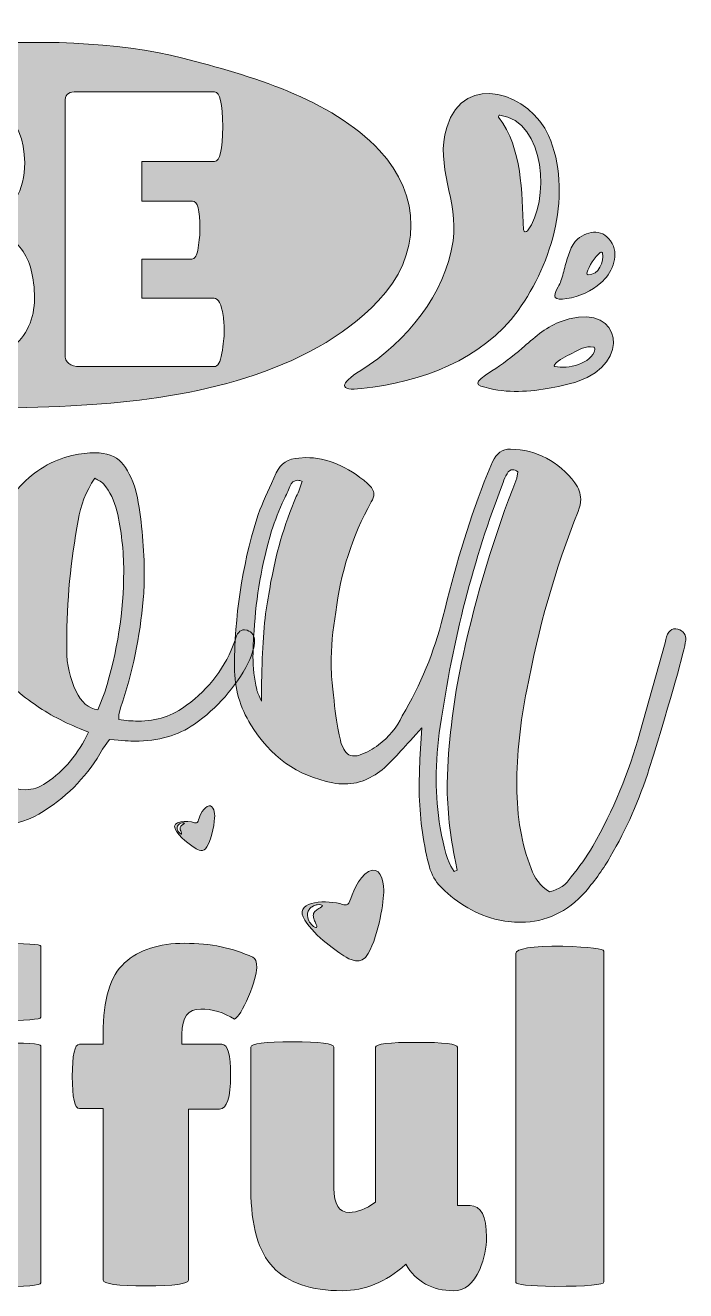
# Model space of a CAD drawing. Header units: inches. Extents: x 149 to 931, y -915 to -160.
# Drawn here: x 540 to 931, y -910 to -160 of the extents above; entities that cross this region are included whole.
import ezdxf

# ---------------------------------------------------------------- set-up
doc = ezdxf.new("R2010")
doc.units = ezdxf.units.IN
doc.header["$MEASUREMENT"] = 0
doc.layers.add('Layer 1', color=7, linetype='Continuous')

# ---------------------------------------------------------------- blocks, each defined once
blk = doc.blocks.new('block 3')
at = {"layer": 'Layer 1', "true_color": 0xce0100}
h = blk.add_hatch(color=12, dxfattribs=at)
h.dxf.hatch_style = 2
edge = h.paths.add_edge_path()
edge.add_spline(control_points=[(833.88, -691.51), (828.88, -691.51), (823.66, -690.88), (818.24, -689.63), (805.31, -685.88), (794.26, -679.11), (785.09, -669.3), (782.16, -665.76), (780.18, -661.69), (779.14, -657.1), (775.59, -642.92), (773.72, -628.53), (773.51, -613.93), (773.51, -613.93), (773.51, -609.24), (773.51, -609.24), (773.51, -609.24), (773.83, -594.85), (773.83, -594.85), (773.83, -594.85), (775.08, -576.4), (775.08, -576.4), (765.48, -587.03), (758.5, -594.54), (754.12, -598.92), (750.78, -602.05), (747.02, -604.6), (742.86, -606.58), (738.68, -608.57), (734.2, -609.56), (729.41, -609.56), (727.11, -609.56), (724.71, -609.35), (722.21, -608.93), (701.15, -604.76), (684.99, -593.29), (673.72, -574.52), (667.26, -564.3), (664.03, -552.94), (664.03, -540.43), (664.03, -510.39), (668.41, -481.1), (677.17, -452.52), (679.67, -445.44), (682.59, -438.45), (685.92, -431.57), (685.92, -431.57), (688.74, -425.31), (688.74, -425.31), (691.45, -419.68), (695.93, -416.76), (702.19, -416.55), (702.19, -416.55), (706.26, -416.24), (706.26, -416.24), (718.77, -416.24), (730.97, -421.35), (742.86, -431.57), (745.36, -433.65), (746.61, -435.74), (746.61, -437.82), (746.61, -439.28), (746.09, -440.85), (745.05, -442.52), (733.79, -462.95), (726.8, -484.74), (724.09, -507.89), (722.21, -518.32), (721.27, -528.75), (721.27, -539.17), (721.27, -539.17), (721.59, -545.74), (721.59, -545.74), (723.46, -567.01), (725.44, -580.46), (727.53, -586.1), (727.53, -586.1), (728.16, -587.66), (728.16, -587.66), (729.61, -591.21), (731.91, -592.98), (735.04, -592.98), (736.08, -592.98), (737.23, -592.77), (738.48, -592.35), (742.44, -590.89), (746.09, -588.91), (749.43, -586.41), (755.47, -581.82), (760.16, -576.09), (763.5, -569.2), (774.34, -550.85), (782.37, -531.35), (787.59, -510.71), (794.05, -483.18), (802.18, -456.49), (811.99, -430.63), (811.99, -430.63), (816.99, -418.74), (816.99, -418.74), (819.28, -413.74), (822.83, -411.23), (827.63, -411.23), (843.27, -411.66), (855.98, -418.33), (865.79, -431.25), (868.08, -434.18), (869.23, -437.41), (869.23, -440.95), (869.23, -443.25), (868.71, -445.64), (867.67, -448.14), (854.11, -482.35), (844, -517.59), (837.32, -553.88), (833.36, -572.64), (831.38, -591.62), (831.38, -610.81), (831.38, -629.16), (834.2, -645.42), (839.83, -659.6), (841.7, -665.44), (845.35, -670.04), (850.77, -673.37), (856.41, -672.12), (860.68, -669.2), (863.6, -664.61), (868.4, -658.77), (872.67, -652.72), (876.42, -646.47), (888.52, -625.2), (897.8, -602.78), (904.26, -579.21), (904.26, -579.21), (919.28, -526.04), (919.28, -526.04), (920.11, -520.4), (922.2, -517.59), (925.53, -517.59), (927.41, -517.8), (928.87, -518.48), (929.91, -519.62), (930.96, -520.77), (931.48, -521.97), (931.48, -523.22), (931.48, -523.22), (931.48, -524.47), (931.48, -524.47), (930.64, -531.15), (923.45, -556.48), (909.89, -600.48), (904.06, -618.84), (896.34, -636.25), (886.75, -652.72), (882.99, -659.4), (878.09, -666.28), (872.05, -673.37), (861.2, -685.46), (848.48, -691.51), (833.88, -691.51)], knot_values=[0, 0, 0, 0, 1, 1, 1, 2, 2, 2, 3, 3, 3, 4, 4, 4, 5, 5, 5, 6, 6, 6, 7, 7, 7, 8, 8, 8, 9, 9, 9, 10, 10, 10, 11, 11, 11, 12, 12, 12, 13, 13, 13, 14, 14, 14, 15, 15, 15, 16, 16, 16, 17, 17, 17, 18, 18, 18, 19, 19, 19, 20, 20, 20, 21, 21, 21, 22, 22, 22, 23, 23, 23, 24, 24, 24, 25, 25, 25, 26, 26, 26, 27, 27, 27, 28, 28, 28, 29, 29, 29, 30, 30, 30, 31, 31, 31, 32, 32, 32, 33, 33, 33, 34, 34, 34, 35, 35, 35, 36, 36, 36, 37, 37, 37, 38, 38, 38, 39, 39, 39, 40, 40, 40, 41, 41, 41, 42, 42, 42, 43, 43, 43, 44, 44, 44, 45, 45, 45, 46, 46, 46, 47, 47, 47, 48, 48, 48, 49, 49, 49, 50, 50, 50, 51, 51, 51, 52, 52, 52, 53, 53, 53, 53], degree=3, periodic=1)
edge = h.paths.add_edge_path()
edge.add_spline(control_points=[(679.98, -560.45), (679.98, -539.8), (680.81, -522.59), (682.48, -508.83), (684.36, -495.9), (686.44, -484.64), (688.74, -475.05), (690.82, -466.29), (693.53, -457.53), (696.87, -448.77), (696.87, -448.77), (700.63, -439.39), (700.63, -439.39), (702.08, -436.47), (703.23, -433.44), (704.07, -430.32), (703.02, -429.9), (702.19, -429.69), (701.57, -429.69), (699.27, -429.69), (697.66, -430.94), (696.72, -433.44), (695.78, -435.95), (694.68, -438.45), (693.43, -440.95), (690.51, -447.21), (688.01, -453.46), (685.92, -459.72), (680.29, -479.11), (676.85, -498.82), (675.6, -518.84), (675.18, -524.06), (674.98, -529.16), (674.98, -534.17), (674.98, -540.63), (675.7, -547.1), (677.17, -553.56), (677.37, -554.4), (677.74, -555.39), (678.26, -556.54), (678.78, -557.68), (679.36, -558.99), (679.98, -560.45)], knot_values=[0, 0, 0, 0, 1, 1, 1, 2, 2, 2, 3, 3, 3, 4, 4, 4, 5, 5, 5, 6, 6, 6, 7, 7, 7, 8, 8, 8, 9, 9, 9, 10, 10, 10, 11, 11, 11, 12, 12, 12, 13, 13, 13, 14, 14, 14, 14], degree=3, periodic=1)
edge = h.paths.add_edge_path()
edge.add_spline(control_points=[(794.16, -661.48), (794.16, -661.48), (796.03, -660.54), (796.03, -660.54), (796.03, -660.54), (795.1, -655.54), (795.1, -655.54), (791.76, -640.32), (790.09, -624.99), (790.09, -609.56), (790.09, -609.56), (790.4, -599.86), (790.4, -599.86), (791.66, -577.34), (794.67, -555.23), (799.48, -533.54), (807.4, -497.47), (818.03, -462.43), (831.38, -428.44), (831.38, -428.44), (832.01, -424.68), (832.01, -424.68), (830.76, -423.85), (829.71, -423.43), (828.88, -423.43), (827.63, -423.43), (826.53, -424.22), (825.59, -425.78), (824.66, -427.34), (823.87, -429.06), (823.25, -430.94), (805.73, -476.2), (793.32, -524.37), (786.02, -575.46), (784.35, -585.89), (783.52, -596.42), (783.52, -607.05), (783.52, -616.44), (784.35, -625.93), (786.02, -635.52), (788.1, -647.83), (790.51, -655.96), (793.22, -659.92), (793.22, -659.92), (794.16, -661.48), (794.16, -661.48)], knot_values=[0, 0, 0, 0, 1, 1, 1, 2, 2, 2, 3, 3, 3, 4, 4, 4, 5, 5, 5, 6, 6, 6, 7, 7, 7, 8, 8, 8, 9, 9, 9, 10, 10, 10, 11, 11, 11, 12, 12, 12, 13, 13, 13, 14, 14, 14, 15, 15, 15, 15], degree=3, periodic=1)
h = blk.add_hatch(color=12, dxfattribs=at)
h.dxf.hatch_style = 2
edge = h.paths.add_edge_path()
edge.add_spline(control_points=[(524.83, -633.64), (524.83, -633.64), (523.26, -633.64), (523.26, -633.64), (506.37, -633.64), (490.62, -629.06), (476.03, -619.88), (461.22, -609.87), (453.82, -591.21), (453.82, -563.89), (453.82, -546.79), (456.43, -529.48), (461.64, -511.96), (461.84, -510.5), (462.27, -509.14), (462.89, -507.89), (468.52, -494.97), (477.28, -488.5), (489.17, -488.5), (492.71, -488.5), (497.71, -489.44), (504.18, -491.31), (504.18, -491.31), (507.31, -492.25), (507.31, -492.25), (507.31, -492.25), (509.5, -491.94), (509.5, -491.94), (509.5, -491.94), (510.12, -489.75), (510.12, -489.75), (510.12, -489.75), (511.06, -484.43), (511.06, -484.43), (514.61, -464.62), (523.26, -447.52), (537.03, -433.13), (545.57, -423.96), (555.8, -417.91), (567.68, -414.99), (572.89, -413.95), (577.38, -413.42), (581.13, -413.42), (588.22, -413.42), (593.49, -415.3), (596.93, -419.05), (600.37, -422.81), (603.23, -428.44), (605.53, -435.95), (605.53, -435.95), (606.47, -440.01), (606.47, -440.01), (609.18, -455.24), (610.54, -470.46), (610.54, -485.68), (610.54, -490.48), (610.33, -495.38), (609.91, -500.38), (608.03, -522.28), (603.55, -543.66), (596.46, -564.51), (596.46, -564.51), (595.52, -568.58), (595.52, -568.58), (595.52, -568.58), (595.52, -571.39), (595.52, -571.39), (599.28, -572.02), (603.03, -572.33), (606.78, -572.33), (618.04, -572.33), (627.63, -569.2), (635.56, -562.95), (649.12, -553.15), (658.71, -540.32), (664.34, -524.47), (665.38, -520.3), (667.26, -518.22), (669.97, -518.22), (669.97, -518.22), (671.53, -518.53), (671.53, -518.53), (674.45, -519.57), (675.91, -521.76), (675.91, -525.1), (675.91, -528.02), (674.66, -532.29), (672.16, -537.92), (664.44, -552.52), (653.81, -564.62), (640.25, -574.21), (630.66, -580.88), (618.87, -584.22), (604.91, -584.22), (602.4, -584.22), (597.4, -583.91), (589.89, -583.28), (589.89, -583.28), (585.83, -588.91), (585.83, -588.91), (577.48, -603.92), (565.91, -616.12), (551.1, -625.51), (543.17, -630.93), (534.42, -633.64), (524.83, -633.64)], knot_values=[0, 0, 0, 0, 1, 1, 1, 2, 2, 2, 3, 3, 3, 4, 4, 4, 5, 5, 5, 6, 6, 6, 7, 7, 7, 8, 8, 8, 9, 9, 9, 10, 10, 10, 11, 11, 11, 12, 12, 12, 13, 13, 13, 14, 14, 14, 15, 15, 15, 16, 16, 16, 17, 17, 17, 18, 18, 18, 19, 19, 19, 20, 20, 20, 21, 21, 21, 22, 22, 22, 23, 23, 23, 24, 24, 24, 25, 25, 25, 26, 26, 26, 27, 27, 27, 28, 28, 28, 29, 29, 29, 30, 30, 30, 31, 31, 31, 32, 32, 32, 33, 33, 33, 34, 34, 34, 35, 35, 35, 35], degree=3, periodic=1)
edge = h.paths.add_edge_path()
edge.add_spline(control_points=[(474.47, -601.11), (474.47, -601.11), (473.84, -593.92), (473.84, -593.92), (471.96, -578.69), (471.02, -566.91), (471.02, -558.57), (471.02, -551.27), (471.65, -543.97), (472.9, -536.67), (474.78, -526.66), (476.97, -515.82), (479.47, -504.14), (478.63, -504.97), (477.85, -505.7), (477.12, -506.33), (476.39, -506.95), (475.82, -507.63), (475.4, -508.36), (474.98, -509.09), (474.57, -509.98), (474.15, -511.02), (472.69, -513.94), (471.65, -516.96), (471.02, -520.09), (466.65, -538.86), (464.46, -553.35), (464.46, -563.57), (464.46, -574.42), (466.54, -584.84), (470.71, -594.85), (470.71, -594.85), (474.47, -601.11), (474.47, -601.11)], knot_values=[0, 0, 0, 0, 1, 1, 1, 2, 2, 2, 3, 3, 3, 4, 4, 4, 5, 5, 5, 6, 6, 6, 7, 7, 7, 8, 8, 8, 9, 9, 9, 10, 10, 10, 11, 11, 11, 11], degree=3, periodic=1)
edge = h.paths.add_edge_path()
edge.add_spline(control_points=[(540.15, -613), (544.32, -613), (548.39, -611.64), (552.36, -608.93), (563.19, -601.63), (571.54, -591.62), (577.38, -578.9), (577.38, -578.9), (572.06, -576.71), (572.06, -576.71), (561.43, -572.33), (551.93, -567.12), (543.59, -561.07), (534.21, -554.4), (526.08, -546.06), (519.2, -536.05), (519.2, -536.05), (516.38, -531.98), (516.38, -531.98), (515.96, -533.23), (515.55, -534.43), (515.13, -535.58), (514.71, -536.72), (514.4, -537.98), (514.19, -539.33), (513.98, -540.69), (513.77, -542.2), (513.57, -543.87), (512.52, -550.96), (512, -558.15), (512, -565.45), (512, -577.34), (514.71, -588.91), (520.13, -600.17), (525.35, -608.72), (532.02, -613), (540.15, -613)], knot_values=[0, 0, 0, 0, 1, 1, 1, 2, 2, 2, 3, 3, 3, 4, 4, 4, 5, 5, 5, 6, 6, 6, 7, 7, 7, 8, 8, 8, 9, 9, 9, 10, 10, 10, 11, 11, 11, 12, 12, 12, 12], degree=3, periodic=1)
edge = h.paths.add_edge_path()
edge.add_spline(control_points=[(527.95, -529.48), (526.7, -508.42), (526.08, -496.53), (526.08, -493.82), (526.08, -487.77), (526.7, -481.41), (527.95, -474.73), (527.95, -474.73), (529.83, -462.22), (529.83, -462.22), (523.99, -474.11), (520.86, -485.48), (520.45, -496.32), (520.45, -497.36), (520.65, -498.35), (521.07, -499.29), (521.49, -500.23), (521.9, -501.01), (522.32, -501.64), (523.58, -503.31), (524.2, -504.97), (524.2, -506.64), (524.2, -506.64), (523.89, -508.52), (523.89, -508.52), (523.05, -511.65), (522.64, -514.25), (522.64, -516.34), (522.64, -519.47), (524.41, -523.85), (527.95, -529.48)], knot_values=[0, 0, 0, 0, 1, 1, 1, 2, 2, 2, 3, 3, 3, 4, 4, 4, 5, 5, 5, 6, 6, 6, 7, 7, 7, 8, 8, 8, 9, 9, 9, 10, 10, 10, 10], degree=3, periodic=1)
edge = h.paths.add_edge_path()
edge.add_spline(control_points=[(583.01, -565.76), (583.01, -565.76), (587.08, -555.13), (587.08, -555.13), (594.58, -531.35), (598.34, -507.48), (598.34, -483.49), (598.34, -471.4), (596.98, -459.51), (594.27, -447.83), (592.81, -441.79), (590.2, -436.47), (586.45, -431.88), (585.61, -431.05), (584.68, -430.37), (583.64, -429.85), (582.59, -429.33), (581.76, -428.86), (581.13, -428.44), (575.92, -436.37), (572.69, -444.71), (571.44, -453.46), (566.84, -477.45), (564.56, -501.53), (564.56, -525.72), (564.56, -525.72), (564.56, -530.1), (564.56, -530.1), (564.56, -538.86), (566.43, -547.1), (570.19, -554.81), (573.1, -561.07), (577.38, -564.72), (583.01, -565.76)], knot_values=[0, 0, 0, 0, 1, 1, 1, 2, 2, 2, 3, 3, 3, 4, 4, 4, 5, 5, 5, 6, 6, 6, 7, 7, 7, 8, 8, 8, 9, 9, 9, 10, 10, 10, 11, 11, 11, 11], degree=3, periodic=1)
at = {"layer": 'Layer 1', "lineweight": 0}
for points, knots in [([(833.88, -691.51), (828.88, -691.51), (823.66, -690.88), (818.24, -689.63), (805.31, -685.88), (794.26, -679.11), (785.09, -669.3), (782.16, -665.76), (780.18, -661.69), (779.14, -657.1), (775.59, -642.92), (773.72, -628.53), (773.51, -613.93), (773.51, -613.93), (773.51, -609.24), (773.51, -609.24), (773.51, -609.24), (773.83, -594.85), (773.83, -594.85), (773.83, -594.85), (775.08, -576.4), (775.08, -576.4), (765.48, -587.03), (758.5, -594.54), (754.12, -598.92), (750.78, -602.05), (747.02, -604.6), (742.86, -606.58), (738.68, -608.57), (734.2, -609.56), (729.41, -609.56), (727.11, -609.56), (724.71, -609.35), (722.21, -608.93), (701.15, -604.76), (684.99, -593.29), (673.72, -574.52), (667.26, -564.3), (664.03, -552.94), (664.03, -540.43), (664.03, -510.39), (668.41, -481.1), (677.17, -452.52), (679.67, -445.44), (682.59, -438.45), (685.92, -431.57), (685.92, -431.57), (688.74, -425.31), (688.74, -425.31), (691.45, -419.68), (695.93, -416.76), (702.19, -416.55), (702.19, -416.55), (706.26, -416.24), (706.26, -416.24), (718.77, -416.24), (730.97, -421.35), (742.86, -431.57), (745.36, -433.65), (746.61, -435.74), (746.61, -437.82), (746.61, -439.28), (746.09, -440.85), (745.05, -442.52), (733.79, -462.95), (726.8, -484.74), (724.09, -507.89), (722.21, -518.32), (721.27, -528.75), (721.27, -539.17), (721.27, -539.17), (721.59, -545.74), (721.59, -545.74), (723.46, -567.01), (725.44, -580.46), (727.53, -586.1), (727.53, -586.1), (728.16, -587.66), (728.16, -587.66), (729.61, -591.21), (731.91, -592.98), (735.04, -592.98), (736.08, -592.98), (737.23, -592.77), (738.48, -592.35), (742.44, -590.89), (746.09, -588.91), (749.43, -586.41), (755.47, -581.82), (760.16, -576.09), (763.5, -569.2), (774.34, -550.85), (782.37, -531.35), (787.59, -510.71), (794.05, -483.18), (802.18, -456.49), (811.99, -430.63), (811.99, -430.63), (816.99, -418.74), (816.99, -418.74), (819.28, -413.74), (822.83, -411.23), (827.63, -411.23), (843.27, -411.66), (855.98, -418.33), (865.79, -431.25), (868.08, -434.18), (869.23, -437.41), (869.23, -440.95), (869.23, -443.25), (868.71, -445.64), (867.67, -448.14), (854.11, -482.35), (844, -517.59), (837.32, -553.88), (833.36, -572.64), (831.38, -591.62), (831.38, -610.81), (831.38, -629.16), (834.2, -645.42), (839.83, -659.6), (841.7, -665.44), (845.35, -670.04), (850.77, -673.37), (856.41, -672.12), (860.68, -669.2), (863.6, -664.61), (868.4, -658.77), (872.67, -652.72), (876.42, -646.47), (888.52, -625.2), (897.8, -602.78), (904.26, -579.21), (904.26, -579.21), (919.28, -526.04), (919.28, -526.04), (920.11, -520.4), (922.2, -517.59), (925.53, -517.59), (927.41, -517.8), (928.87, -518.48), (929.91, -519.62), (930.96, -520.77), (931.48, -521.97), (931.48, -523.22), (931.48, -523.22), (931.48, -524.47), (931.48, -524.47), (930.64, -531.15), (923.45, -556.48), (909.89, -600.48), (904.06, -618.84), (896.34, -636.25), (886.75, -652.72), (882.99, -659.4), (878.09, -666.28), (872.05, -673.37), (861.2, -685.46), (848.48, -691.51), (833.88, -691.51)], [0, 0, 0, 0, 1, 1, 1, 2, 2, 2, 3, 3, 3, 4, 4, 4, 5, 5, 5, 6, 6, 6, 7, 7, 7, 8, 8, 8, 9, 9, 9, 10, 10, 10, 11, 11, 11, 12, 12, 12, 13, 13, 13, 14, 14, 14, 15, 15, 15, 16, 16, 16, 17, 17, 17, 18, 18, 18, 19, 19, 19, 20, 20, 20, 21, 21, 21, 22, 22, 22, 23, 23, 23, 24, 24, 24, 25, 25, 25, 26, 26, 26, 27, 27, 27, 28, 28, 28, 29, 29, 29, 30, 30, 30, 31, 31, 31, 32, 32, 32, 33, 33, 33, 34, 34, 34, 35, 35, 35, 36, 36, 36, 37, 37, 37, 38, 38, 38, 39, 39, 39, 40, 40, 40, 41, 41, 41, 42, 42, 42, 43, 43, 43, 44, 44, 44, 45, 45, 45, 46, 46, 46, 47, 47, 47, 48, 48, 48, 49, 49, 49, 50, 50, 50, 51, 51, 51, 52, 52, 52, 53, 53, 53, 53]), ([(524.83, -633.64), (524.83, -633.64), (523.26, -633.64), (523.26, -633.64), (506.37, -633.64), (490.62, -629.06), (476.03, -619.88), (461.22, -609.87), (453.82, -591.21), (453.82, -563.89), (453.82, -546.79), (456.43, -529.48), (461.64, -511.96), (461.84, -510.5), (462.27, -509.14), (462.89, -507.89), (468.52, -494.97), (477.28, -488.5), (489.17, -488.5), (492.71, -488.5), (497.71, -489.44), (504.18, -491.31), (504.18, -491.31), (507.31, -492.25), (507.31, -492.25), (507.31, -492.25), (509.5, -491.94), (509.5, -491.94), (509.5, -491.94), (510.12, -489.75), (510.12, -489.75), (510.12, -489.75), (511.06, -484.43), (511.06, -484.43), (514.61, -464.62), (523.26, -447.52), (537.03, -433.13), (545.57, -423.96), (555.8, -417.91), (567.68, -414.99), (572.89, -413.95), (577.38, -413.42), (581.13, -413.42), (588.22, -413.42), (593.49, -415.3), (596.93, -419.05), (600.37, -422.81), (603.23, -428.44), (605.53, -435.95), (605.53, -435.95), (606.47, -440.01), (606.47, -440.01), (609.18, -455.24), (610.54, -470.46), (610.54, -485.68), (610.54, -490.48), (610.33, -495.38), (609.91, -500.38), (608.03, -522.28), (603.55, -543.66), (596.46, -564.51), (596.46, -564.51), (595.52, -568.58), (595.52, -568.58), (595.52, -568.58), (595.52, -571.39), (595.52, -571.39), (599.28, -572.02), (603.03, -572.33), (606.78, -572.33), (618.04, -572.33), (627.63, -569.2), (635.56, -562.95), (649.12, -553.15), (658.71, -540.32), (664.34, -524.47), (665.38, -520.3), (667.26, -518.22), (669.97, -518.22), (669.97, -518.22), (671.53, -518.53), (671.53, -518.53), (674.45, -519.57), (675.91, -521.76), (675.91, -525.1), (675.91, -528.02), (674.66, -532.29), (672.16, -537.92), (664.44, -552.52), (653.81, -564.62), (640.25, -574.21), (630.66, -580.88), (618.87, -584.22), (604.91, -584.22), (602.4, -584.22), (597.4, -583.91), (589.89, -583.28), (589.89, -583.28), (585.83, -588.91), (585.83, -588.91), (577.48, -603.92), (565.91, -616.12), (551.1, -625.51), (543.17, -630.93), (534.42, -633.64), (524.83, -633.64)], [0, 0, 0, 0, 1, 1, 1, 2, 2, 2, 3, 3, 3, 4, 4, 4, 5, 5, 5, 6, 6, 6, 7, 7, 7, 8, 8, 8, 9, 9, 9, 10, 10, 10, 11, 11, 11, 12, 12, 12, 13, 13, 13, 14, 14, 14, 15, 15, 15, 16, 16, 16, 17, 17, 17, 18, 18, 18, 19, 19, 19, 20, 20, 20, 21, 21, 21, 22, 22, 22, 23, 23, 23, 24, 24, 24, 25, 25, 25, 26, 26, 26, 27, 27, 27, 28, 28, 28, 29, 29, 29, 30, 30, 30, 31, 31, 31, 32, 32, 32, 33, 33, 33, 34, 34, 34, 35, 35, 35, 35]), ([(794.16, -661.48), (794.16, -661.48), (796.03, -660.54), (796.03, -660.54), (796.03, -660.54), (795.1, -655.54), (795.1, -655.54), (791.76, -640.32), (790.09, -624.99), (790.09, -609.56), (790.09, -609.56), (790.4, -599.86), (790.4, -599.86), (791.66, -577.34), (794.67, -555.23), (799.48, -533.54), (807.4, -497.47), (818.03, -462.43), (831.38, -428.44), (831.38, -428.44), (832.01, -424.68), (832.01, -424.68), (830.76, -423.85), (829.71, -423.43), (828.88, -423.43), (827.63, -423.43), (826.53, -424.22), (825.59, -425.78), (824.66, -427.34), (823.87, -429.06), (823.25, -430.94), (805.73, -476.2), (793.32, -524.37), (786.02, -575.46), (784.35, -585.89), (783.52, -596.42), (783.52, -607.05), (783.52, -616.44), (784.35, -625.93), (786.02, -635.52), (788.1, -647.83), (790.51, -655.96), (793.22, -659.92), (793.22, -659.92), (794.16, -661.48), (794.16, -661.48)], [0, 0, 0, 0, 1, 1, 1, 2, 2, 2, 3, 3, 3, 4, 4, 4, 5, 5, 5, 6, 6, 6, 7, 7, 7, 8, 8, 8, 9, 9, 9, 10, 10, 10, 11, 11, 11, 12, 12, 12, 13, 13, 13, 14, 14, 14, 15, 15, 15, 15]), ([(583.01, -565.76), (583.01, -565.76), (587.08, -555.13), (587.08, -555.13), (594.58, -531.35), (598.34, -507.48), (598.34, -483.49), (598.34, -471.4), (596.98, -459.51), (594.27, -447.83), (592.81, -441.79), (590.2, -436.47), (586.45, -431.88), (585.61, -431.05), (584.68, -430.37), (583.64, -429.85), (582.59, -429.33), (581.76, -428.86), (581.13, -428.44), (575.92, -436.37), (572.69, -444.71), (571.44, -453.46), (566.84, -477.45), (564.56, -501.53), (564.56, -525.72), (564.56, -525.72), (564.56, -530.1), (564.56, -530.1), (564.56, -538.86), (566.43, -547.1), (570.19, -554.81), (573.1, -561.07), (577.38, -564.72), (583.01, -565.76)], [0, 0, 0, 0, 1, 1, 1, 2, 2, 2, 3, 3, 3, 4, 4, 4, 5, 5, 5, 6, 6, 6, 7, 7, 7, 8, 8, 8, 9, 9, 9, 10, 10, 10, 11, 11, 11, 11]), ([(679.98, -560.45), (679.98, -539.8), (680.81, -522.59), (682.48, -508.83), (684.36, -495.9), (686.44, -484.64), (688.74, -475.05), (690.82, -466.29), (693.53, -457.53), (696.87, -448.77), (696.87, -448.77), (700.63, -439.39), (700.63, -439.39), (702.08, -436.47), (703.23, -433.44), (704.07, -430.32), (703.02, -429.9), (702.19, -429.69), (701.57, -429.69), (699.27, -429.69), (697.66, -430.94), (696.72, -433.44), (695.78, -435.95), (694.68, -438.45), (693.43, -440.95), (690.51, -447.21), (688.01, -453.46), (685.92, -459.72), (680.29, -479.11), (676.85, -498.82), (675.6, -518.84), (675.18, -524.06), (674.98, -529.16), (674.98, -534.17), (674.98, -540.63), (675.7, -547.1), (677.17, -553.56), (677.37, -554.4), (677.74, -555.39), (678.26, -556.54), (678.78, -557.68), (679.36, -558.99), (679.98, -560.45)], [0, 0, 0, 0, 1, 1, 1, 2, 2, 2, 3, 3, 3, 4, 4, 4, 5, 5, 5, 6, 6, 6, 7, 7, 7, 8, 8, 8, 9, 9, 9, 10, 10, 10, 11, 11, 11, 12, 12, 12, 13, 13, 13, 14, 14, 14, 14]), ([(540.15, -613), (544.32, -613), (548.39, -611.64), (552.36, -608.93), (563.19, -601.63), (571.54, -591.62), (577.38, -578.9), (577.38, -578.9), (572.06, -576.71), (572.06, -576.71), (561.43, -572.33), (551.93, -567.12), (543.59, -561.07), (534.21, -554.4), (526.08, -546.06), (519.2, -536.05), (519.2, -536.05), (516.38, -531.98), (516.38, -531.98), (515.96, -533.23), (515.55, -534.43), (515.13, -535.58), (514.71, -536.72), (514.4, -537.98), (514.19, -539.33), (513.98, -540.69), (513.77, -542.2), (513.57, -543.87), (512.52, -550.96), (512, -558.15), (512, -565.45), (512, -577.34), (514.71, -588.91), (520.13, -600.17), (525.35, -608.72), (532.02, -613), (540.15, -613)], [0, 0, 0, 0, 1, 1, 1, 2, 2, 2, 3, 3, 3, 4, 4, 4, 5, 5, 5, 6, 6, 6, 7, 7, 7, 8, 8, 8, 9, 9, 9, 10, 10, 10, 11, 11, 11, 12, 12, 12, 12])]:
    blk.add_open_spline(points, degree=3, knots=knots, dxfattribs=at)
blk = doc.blocks.new('block 4')
at = {"layer": 'Layer 1', "true_color": 0xffffff}
h = blk.add_hatch(color=7, dxfattribs=at)
h.dxf.hatch_style = 2
edge = h.paths.add_edge_path()
edge.add_spline(control_points=[(549.23, -747.73), (549.23, -749.07), (540.5, -749.74), (523.04, -749.74), (505.59, -749.74), (496.86, -749.16), (496.86, -748.02), (496.86, -748.02), (496.86, -706.81), (496.86, -706.81), (496.86, -704.9), (505.59, -703.94), (523.04, -703.94), (540.5, -703.94), (549.23, -704.52), (549.23, -705.66), (549.23, -705.66), (549.23, -747.73), (549.23, -747.73)], knot_values=[0, 0, 0, 0, 1, 1, 1, 2, 2, 2, 3, 3, 3, 4, 4, 4, 5, 5, 5, 6, 6, 6, 6], degree=3, periodic=1)
edge = h.paths.add_edge_path()
edge.add_spline(control_points=[(549.23, -905.14), (549.23, -906.67), (540.5, -907.43), (523.04, -907.43), (505.59, -907.43), (496.86, -906.76), (496.86, -905.42), (496.86, -905.42), (496.86, -764.9), (496.86, -764.9), (496.86, -763.57), (505.59, -762.9), (523.04, -762.9), (540.5, -762.9), (549.23, -763.47), (549.23, -764.62), (549.23, -764.62), (549.23, -905.14), (549.23, -905.14)], knot_values=[0, 0, 0, 0, 1, 1, 1, 2, 2, 2, 3, 3, 3, 4, 4, 4, 5, 5, 5, 6, 6, 6, 6], degree=3, periodic=1)
h = blk.add_hatch(color=7, dxfattribs=at)
h.dxf.hatch_style = 2
edge = h.paths.add_edge_path()
edge.add_spline(control_points=[(586.15, -801.82), (586.15, -801.82), (572.12, -801.82), (572.12, -801.82), (569.26, -801.82), (567.83, -795.48), (567.83, -782.79), (567.83, -770.1), (569.26, -763.76), (572.12, -763.76), (572.12, -763.76), (586.15, -763.76), (586.15, -763.76), (586.15, -763.76), (586.15, -757.46), (586.15, -757.46), (586.15, -737.24), (590.39, -723.26), (598.89, -715.54), (607.37, -707.81), (619.25, -703.94), (634.51, -703.94), (649.78, -703.94), (663.23, -706.71), (674.87, -712.24), (676.39, -712.82), (677.16, -714.87), (677.16, -718.4), (677.16, -721.93), (675.53, -727.61), (672.29, -735.43), (669.05, -743.25), (666.28, -747.73), (663.99, -748.88), (657.5, -744.87), (650.83, -742.87), (643.96, -742.87), (636.52, -742.87), (632.8, -747.83), (632.8, -757.75), (632.8, -757.75), (632.8, -763.76), (632.8, -763.76), (632.8, -763.76), (656.55, -763.76), (656.55, -763.76), (659.99, -763.76), (661.7, -769.87), (661.7, -782.08), (661.7, -795.43), (659.51, -802.11), (655.12, -802.11), (655.12, -802.11), (636.8, -802.11), (636.8, -802.11), (636.8, -802.11), (636.8, -903.42), (636.8, -903.42), (636.8, -905.71), (628.36, -906.85), (611.48, -906.85), (594.59, -906.85), (586.15, -905.71), (586.15, -903.42), (586.15, -903.42), (586.15, -801.82), (586.15, -801.82)], knot_values=[0, 0, 0, 0, 1, 1, 1, 2, 2, 2, 3, 3, 3, 4, 4, 4, 5, 5, 5, 6, 6, 6, 7, 7, 7, 8, 8, 8, 9, 9, 9, 10, 10, 10, 11, 11, 11, 12, 12, 12, 13, 13, 13, 14, 14, 14, 15, 15, 15, 16, 16, 16, 17, 17, 17, 18, 18, 18, 19, 19, 19, 20, 20, 20, 21, 21, 21, 22, 22, 22, 22], degree=3, periodic=1)
h = blk.add_hatch(color=7, dxfattribs=at)
h.dxf.hatch_style = 2
edge = h.paths.add_edge_path()
edge.add_spline(control_points=[(882.93, -904.56), (882.93, -906.28), (873.2, -907.14), (853.74, -907.14), (838.47, -906.95), (830.84, -906.19), (830.84, -904.85), (830.84, -904.85), (830.84, -709.95), (830.84, -709.95), (830.84, -707.09), (840.09, -705.66), (858.6, -705.66), (874.82, -706.23), (882.93, -707.19), (882.93, -708.52), (882.93, -708.52), (882.93, -904.56), (882.93, -904.56)], knot_values=[0, 0, 0, 0, 1, 1, 1, 2, 2, 2, 3, 3, 3, 4, 4, 4, 5, 5, 5, 6, 6, 6, 6], degree=3, periodic=1)
h = blk.add_hatch(color=7, dxfattribs=at)
h.dxf.hatch_style = 2
edge = h.paths.add_edge_path()
edge.add_spline(control_points=[(673.73, -765.48), (673.73, -763.38), (681.93, -762.33), (698.34, -762.33), (714.75, -762.33), (722.95, -763.38), (722.95, -765.48), (722.95, -765.48), (722.95, -849.04), (722.95, -849.04), (722.95, -858.59), (726, -863.35), (732.11, -863.35), (736.69, -863.35), (741.84, -861.35), (747.56, -857.34), (747.56, -857.34), (747.56, -765.48), (747.56, -765.48), (747.56, -763.57), (755.67, -762.61), (771.89, -762.61), (788.1, -762.61), (796.22, -763.57), (796.22, -765.48), (796.22, -765.48), (796.22, -859.35), (796.22, -859.35), (796.22, -859.35), (803.66, -859.35), (803.66, -859.35), (810.14, -859.35), (813.39, -865.55), (813.39, -877.95), (813.39, -884.24), (812.05, -890.64), (809.38, -897.13), (805.56, -905.52), (800.41, -909.72), (793.93, -909.72), (781.14, -909.72), (771.7, -904.47), (765.59, -893.98), (765.59, -893.98), (765.31, -894.26), (765.31, -894.26), (753.67, -904.56), (741.17, -909.72), (727.82, -909.72), (709.31, -909.72), (695.66, -905.09), (686.89, -895.84), (678.11, -886.58), (673.73, -871.27), (673.73, -849.9), (673.73, -849.9), (673.73, -765.48), (673.73, -765.48)], knot_values=[0, 0, 0, 0, 1, 1, 1, 2, 2, 2, 3, 3, 3, 4, 4, 4, 5, 5, 5, 6, 6, 6, 7, 7, 7, 8, 8, 8, 9, 9, 9, 10, 10, 10, 11, 11, 11, 12, 12, 12, 13, 13, 13, 14, 14, 14, 15, 15, 15, 16, 16, 16, 17, 17, 17, 18, 18, 18, 19, 19, 19, 19], degree=3, periodic=1)
at = {"layer": 'Layer 1', "lineweight": 0}
for points, knots in [([(549.23, -747.73), (549.23, -749.07), (540.5, -749.74), (523.04, -749.74), (505.59, -749.74), (496.86, -749.16), (496.86, -748.02), (496.86, -748.02), (496.86, -706.81), (496.86, -706.81), (496.86, -704.9), (505.59, -703.94), (523.04, -703.94), (540.5, -703.94), (549.23, -704.52), (549.23, -705.66), (549.23, -705.66), (549.23, -747.73), (549.23, -747.73)], [0, 0, 0, 0, 1, 1, 1, 2, 2, 2, 3, 3, 3, 4, 4, 4, 5, 5, 5, 6, 6, 6, 6]), ([(586.15, -801.82), (586.15, -801.82), (572.12, -801.82), (572.12, -801.82), (569.26, -801.82), (567.83, -795.48), (567.83, -782.79), (567.83, -770.1), (569.26, -763.76), (572.12, -763.76), (572.12, -763.76), (586.15, -763.76), (586.15, -763.76), (586.15, -763.76), (586.15, -757.46), (586.15, -757.46), (586.15, -737.24), (590.39, -723.26), (598.89, -715.54), (607.37, -707.81), (619.25, -703.94), (634.51, -703.94), (649.78, -703.94), (663.23, -706.71), (674.87, -712.24), (676.39, -712.82), (677.16, -714.87), (677.16, -718.4), (677.16, -721.93), (675.53, -727.61), (672.29, -735.43), (669.05, -743.25), (666.28, -747.73), (663.99, -748.88), (657.5, -744.87), (650.83, -742.87), (643.96, -742.87), (636.52, -742.87), (632.8, -747.83), (632.8, -757.75), (632.8, -757.75), (632.8, -763.76), (632.8, -763.76), (632.8, -763.76), (656.55, -763.76), (656.55, -763.76), (659.99, -763.76), (661.7, -769.87), (661.7, -782.08), (661.7, -795.43), (659.51, -802.11), (655.12, -802.11), (655.12, -802.11), (636.8, -802.11), (636.8, -802.11), (636.8, -802.11), (636.8, -903.42), (636.8, -903.42), (636.8, -905.71), (628.36, -906.85), (611.48, -906.85), (594.59, -906.85), (586.15, -905.71), (586.15, -903.42), (586.15, -903.42), (586.15, -801.82), (586.15, -801.82)], [0, 0, 0, 0, 1, 1, 1, 2, 2, 2, 3, 3, 3, 4, 4, 4, 5, 5, 5, 6, 6, 6, 7, 7, 7, 8, 8, 8, 9, 9, 9, 10, 10, 10, 11, 11, 11, 12, 12, 12, 13, 13, 13, 14, 14, 14, 15, 15, 15, 16, 16, 16, 17, 17, 17, 18, 18, 18, 19, 19, 19, 20, 20, 20, 21, 21, 21, 22, 22, 22, 22]), ([(882.93, -904.56), (882.93, -906.28), (873.2, -907.14), (853.74, -907.14), (838.47, -906.95), (830.84, -906.19), (830.84, -904.85), (830.84, -904.85), (830.84, -709.95), (830.84, -709.95), (830.84, -707.09), (840.09, -705.66), (858.6, -705.66), (874.82, -706.23), (882.93, -707.19), (882.93, -708.52), (882.93, -708.52), (882.93, -904.56), (882.93, -904.56)], [0, 0, 0, 0, 1, 1, 1, 2, 2, 2, 3, 3, 3, 4, 4, 4, 5, 5, 5, 6, 6, 6, 6]), ([(549.23, -905.14), (549.23, -906.67), (540.5, -907.43), (523.04, -907.43), (505.59, -907.43), (496.86, -906.76), (496.86, -905.42), (496.86, -905.42), (496.86, -764.9), (496.86, -764.9), (496.86, -763.57), (505.59, -762.9), (523.04, -762.9), (540.5, -762.9), (549.23, -763.47), (549.23, -764.62), (549.23, -764.62), (549.23, -905.14), (549.23, -905.14)], [0, 0, 0, 0, 1, 1, 1, 2, 2, 2, 3, 3, 3, 4, 4, 4, 5, 5, 5, 6, 6, 6, 6]), ([(673.73, -765.48), (673.73, -763.38), (681.93, -762.33), (698.34, -762.33), (714.75, -762.33), (722.95, -763.38), (722.95, -765.48), (722.95, -765.48), (722.95, -849.04), (722.95, -849.04), (722.95, -858.59), (726, -863.35), (732.11, -863.35), (736.69, -863.35), (741.84, -861.35), (747.56, -857.34), (747.56, -857.34), (747.56, -765.48), (747.56, -765.48), (747.56, -763.57), (755.67, -762.61), (771.89, -762.61), (788.1, -762.61), (796.22, -763.57), (796.22, -765.48), (796.22, -765.48), (796.22, -859.35), (796.22, -859.35), (796.22, -859.35), (803.66, -859.35), (803.66, -859.35), (810.14, -859.35), (813.39, -865.55), (813.39, -877.95), (813.39, -884.24), (812.05, -890.64), (809.38, -897.13), (805.56, -905.52), (800.41, -909.72), (793.93, -909.72), (781.14, -909.72), (771.7, -904.47), (765.59, -893.98), (765.59, -893.98), (765.31, -894.26), (765.31, -894.26), (753.67, -904.56), (741.17, -909.72), (727.82, -909.72), (709.31, -909.72), (695.66, -905.09), (686.89, -895.84), (678.11, -886.58), (673.73, -871.27), (673.73, -849.9), (673.73, -849.9), (673.73, -765.48), (673.73, -765.48)], [0, 0, 0, 0, 1, 1, 1, 2, 2, 2, 3, 3, 3, 4, 4, 4, 5, 5, 5, 6, 6, 6, 7, 7, 7, 8, 8, 8, 9, 9, 9, 10, 10, 10, 11, 11, 11, 12, 12, 12, 13, 13, 13, 14, 14, 14, 15, 15, 15, 16, 16, 16, 17, 17, 17, 18, 18, 18, 19, 19, 19, 19])]:
    blk.add_open_spline(points, degree=3, knots=knots, dxfattribs=at)
blk = doc.blocks.new('block 5')
at = {"layer": 'Layer 1', "true_color": 0x070707}
h = blk.add_hatch(color=18, dxfattribs=at)
h.dxf.hatch_style = 2
edge = h.paths.add_edge_path()
edge.add_spline(control_points=[(749.86, -234.26), (721.11, -203.7), (672.97, -189.73), (633.34, -179.67), (556.64, -160.21), (433.74, -172.37), (372.7, -203.65), (292.41, -244.82), (290.79, -314.38), (372.22, -356.93), (433.27, -388.83), (512.76, -389.3), (579.64, -384.81), (638.17, -380.87), (707.43, -367.06), (749.24, -323.48), (775.07, -296.53), (774.87, -260.83), (749.86, -234.26)], knot_values=[0, 0, 0, 0, 1, 1, 1, 2, 2, 2, 3, 3, 3, 4, 4, 4, 5, 5, 5, 6, 6, 6, 6], degree=3, periodic=1)
edge = h.paths.add_edge_path()
edge.add_spline(control_points=[(531.62, -351.44), (522.39, -358.72), (509.19, -362.36), (491.99, -362.36), (491.99, -362.36), (437.13, -362.36), (437.13, -362.36), (434.5, -362.36), (432.33, -361.47), (430.62, -359.69), (428.92, -357.91), (428.07, -355.55), (428.07, -352.6), (428.07, -352.6), (428.07, -203.84), (428.07, -203.84), (428.07, -202.14), (428.34, -201.02), (428.88, -200.47), (429.42, -199.93), (430.54, -199.66), (432.25, -199.66), (432.25, -199.66), (485.25, -199.66), (485.25, -199.66), (521.51, -199.66), (539.64, -213.69), (539.64, -241.73), (539.64, -257.85), (532.66, -270.09), (518.72, -278.46), (526.31, -281.25), (532.66, -286.05), (537.78, -292.87), (542.89, -299.69), (545.44, -309.33), (545.44, -321.8), (545.44, -334.28), (540.83, -344.16), (531.62, -351.44)], knot_values=[0, 0, 0, 0, 1, 1, 1, 2, 2, 2, 3, 3, 3, 4, 4, 4, 5, 5, 5, 6, 6, 6, 7, 7, 7, 8, 8, 8, 9, 9, 9, 10, 10, 10, 11, 11, 11, 12, 12, 12, 13, 13, 13, 13], degree=3, periodic=1)
edge = h.paths.add_edge_path()
edge.add_spline(control_points=[(656.55, -354.46), (655.62, -359.73), (654.06, -362.36), (651.9, -362.36), (651.9, -362.36), (572.41, -362.36), (572.41, -362.36), (566.52, -362.36), (563.57, -359.96), (563.57, -355.16), (563.57, -355.16), (563.57, -205.7), (563.57, -205.7), (563.57, -201.68), (565.35, -199.66), (568.92, -199.66), (568.92, -199.66), (652.13, -199.66), (652.13, -199.66), (655.38, -199.66), (657.01, -206.52), (657.01, -220.23), (657.01, -233.94), (655.38, -240.8), (652.13, -240.8), (652.13, -240.8), (609.13, -240.8), (609.13, -240.8), (609.13, -240.8), (609.13, -264.28), (609.13, -264.28), (609.13, -264.28), (639.11, -264.28), (639.11, -264.28), (642.06, -264.28), (643.53, -269.7), (643.53, -280.55), (643.53, -283.8), (643.18, -287.64), (642.48, -292.05), (641.79, -296.47), (640.51, -298.68), (638.65, -298.68), (638.65, -298.68), (609.13, -298.68), (609.13, -298.68), (609.13, -298.68), (609.13, -321.92), (609.13, -321.92), (609.13, -321.92), (651.9, -321.92), (651.9, -321.92), (654.53, -321.92), (656.31, -325.33), (657.24, -332.15), (657.71, -335.09), (657.94, -338.23), (657.94, -341.56), (657.94, -344.9), (657.47, -349.19), (656.55, -354.46)], knot_values=[0, 0, 0, 0, 1, 1, 1, 2, 2, 2, 3, 3, 3, 4, 4, 4, 5, 5, 5, 6, 6, 6, 7, 7, 7, 8, 8, 8, 9, 9, 9, 10, 10, 10, 11, 11, 11, 12, 12, 12, 13, 13, 13, 14, 14, 14, 15, 15, 15, 16, 16, 16, 17, 17, 17, 18, 18, 18, 19, 19, 19, 20, 20, 20, 20], degree=3, periodic=1)
h = blk.add_hatch(color=18, dxfattribs=at)
h.dxf.hatch_style = 2
edge = h.paths.add_edge_path()
edge.add_spline(control_points=[(832.13, -329.07), (852.54, -300.9), (864.69, -258.92), (850.18, -225.42), (839.85, -201.52), (800.42, -186.21), (789.8, -220.7), (782.7, -243.77), (796.99, -264.15), (793.54, -287.81), (788.88, -319.64), (766.35, -347.36), (738.83, -364.67), (726.13, -372.65), (725.7, -376.88), (739.35, -375.37), (774.64, -371.5), (810.81, -358.49), (832.13, -329.07)], knot_values=[0, 0, 0, 0, 1, 1, 1, 2, 2, 2, 3, 3, 3, 4, 4, 4, 5, 5, 5, 6, 6, 6, 6], degree=3, periodic=1)
edge = h.paths.add_edge_path()
edge.add_spline(control_points=[(821.26, -213.43), (848.82, -216.96), (850.88, -264.83), (837.73, -281.93), (836.96, -282.9), (835.44, -282.63), (835.37, -281.29), (834.1, -258.48), (834.86, -233.62), (820.6, -214.55), (820.29, -214.12), (820.71, -213.36), (821.26, -213.43)], knot_values=[0, 0, 0, 0, 1, 1, 1, 2, 2, 2, 3, 3, 3, 4, 4, 4, 4], degree=3, periodic=1)
h = blk.add_hatch(color=18, dxfattribs=at)
h.dxf.hatch_style = 2
edge = h.paths.add_edge_path()
edge.add_spline(control_points=[(861.06, -322.05), (868.47, -320.97), (875.76, -317.52), (881.2, -312.77), (887.37, -307.37), (892.13, -297.54), (887.89, -289.53), (883.08, -280.43), (873.86, -281.53), (867.37, -286.88), (863.42, -290.13), (861.34, -297.78), (860.12, -302.5), (859.32, -305.56), (858.53, -308.62), (857.52, -311.61), (857.11, -312.87), (856.51, -314.01), (855.89, -315.1), (852.15, -321.52), (853.22, -323.2), (861.06, -322.05)], knot_values=[0, 0, 0, 0, 1, 1, 1, 2, 2, 2, 3, 3, 3, 4, 4, 4, 5, 5, 5, 6, 6, 6, 7, 7, 7, 7], degree=3, periodic=1)
edge = h.paths.add_edge_path()
edge.add_spline(control_points=[(872.92, -306.95), (874.15, -302.76), (877.44, -297.47), (880.85, -294.74), (881.27, -294.4), (881.92, -294.49), (882.1, -295.07), (883.54, -300.06), (879.65, -308.3), (873.68, -307.94), (873.18, -307.91), (872.77, -307.46), (872.92, -306.95)], knot_values=[0, 0, 0, 0, 1, 1, 1, 2, 2, 2, 3, 3, 3, 4, 4, 4, 4], degree=3, periodic=1)
h = blk.add_hatch(color=18, dxfattribs=at)
h.dxf.hatch_style = 2
edge = h.paths.add_edge_path()
edge.add_spline(control_points=[(856.41, -336.04), (848.3, -339.3), (841.01, -345.79), (834.49, -351.44), (828.53, -356.61), (822.81, -360.96), (816.56, -364.95), (804.94, -372.42), (806.16, -373.18), (815.42, -375.37), (827.96, -378.33), (841.57, -377.03), (853.98, -374.52), (859.59, -373.38), (866.8, -371.96), (873.1, -368.75), (900.1, -354.95), (890.16, -322.47), (856.41, -336.04)], knot_values=[0, 0, 0, 0, 1, 1, 1, 2, 2, 2, 3, 3, 3, 4, 4, 4, 5, 5, 5, 6, 6, 6, 6], degree=3, periodic=1)
edge = h.paths.add_edge_path()
edge.add_spline(control_points=[(877.62, -352.21), (875.76, -360.73), (861.41, -364.07), (853.96, -362.23), (853.63, -362.15), (853.39, -361.69), (853.61, -361.4), (856.3, -357.89), (860.52, -356.41), (864.32, -354.4), (868.45, -352.23), (872.03, -350.08), (876.79, -350.76), (877.44, -350.85), (877.73, -351.65), (877.62, -352.21)], knot_values=[0, 0, 0, 0, 1, 1, 1, 2, 2, 2, 3, 3, 3, 4, 4, 4, 5, 5, 5, 5], degree=3, periodic=1)
at = {"layer": 'Layer 1', "lineweight": 0}
for points, knots in [([(749.86, -234.26), (721.11, -203.7), (672.97, -189.73), (633.34, -179.67), (556.64, -160.21), (433.74, -172.37), (372.7, -203.65), (292.41, -244.82), (290.79, -314.38), (372.22, -356.93), (433.27, -388.83), (512.76, -389.3), (579.64, -384.81), (638.17, -380.87), (707.43, -367.06), (749.24, -323.48), (775.07, -296.53), (774.87, -260.83), (749.86, -234.26)], [0, 0, 0, 0, 1, 1, 1, 2, 2, 2, 3, 3, 3, 4, 4, 4, 5, 5, 5, 6, 6, 6, 6]), ([(832.13, -329.07), (852.54, -300.9), (864.69, -258.92), (850.18, -225.42), (839.85, -201.52), (800.42, -186.21), (789.8, -220.7), (782.7, -243.77), (796.99, -264.15), (793.54, -287.81), (788.88, -319.64), (766.35, -347.36), (738.83, -364.67), (726.13, -372.65), (725.7, -376.88), (739.35, -375.37), (774.64, -371.5), (810.81, -358.49), (832.13, -329.07)], [0, 0, 0, 0, 1, 1, 1, 2, 2, 2, 3, 3, 3, 4, 4, 4, 5, 5, 5, 6, 6, 6, 6]), ([(531.62, -351.44), (522.39, -358.72), (509.19, -362.36), (491.99, -362.36), (491.99, -362.36), (437.13, -362.36), (437.13, -362.36), (434.5, -362.36), (432.33, -361.47), (430.62, -359.69), (428.92, -357.91), (428.07, -355.55), (428.07, -352.6), (428.07, -352.6), (428.07, -203.84), (428.07, -203.84), (428.07, -202.14), (428.34, -201.02), (428.88, -200.47), (429.42, -199.93), (430.54, -199.66), (432.25, -199.66), (432.25, -199.66), (485.25, -199.66), (485.25, -199.66), (521.51, -199.66), (539.64, -213.69), (539.64, -241.73), (539.64, -257.85), (532.66, -270.09), (518.72, -278.46), (526.31, -281.25), (532.66, -286.05), (537.78, -292.87), (542.89, -299.69), (545.44, -309.33), (545.44, -321.8), (545.44, -334.28), (540.83, -344.16), (531.62, -351.44)], [0, 0, 0, 0, 1, 1, 1, 2, 2, 2, 3, 3, 3, 4, 4, 4, 5, 5, 5, 6, 6, 6, 7, 7, 7, 8, 8, 8, 9, 9, 9, 10, 10, 10, 11, 11, 11, 12, 12, 12, 13, 13, 13, 13]), ([(656.55, -354.46), (655.62, -359.73), (654.06, -362.36), (651.9, -362.36), (651.9, -362.36), (572.41, -362.36), (572.41, -362.36), (566.52, -362.36), (563.57, -359.96), (563.57, -355.16), (563.57, -355.16), (563.57, -205.7), (563.57, -205.7), (563.57, -201.68), (565.35, -199.66), (568.92, -199.66), (568.92, -199.66), (652.13, -199.66), (652.13, -199.66), (655.38, -199.66), (657.01, -206.52), (657.01, -220.23), (657.01, -233.94), (655.38, -240.8), (652.13, -240.8), (652.13, -240.8), (609.13, -240.8), (609.13, -240.8), (609.13, -240.8), (609.13, -264.28), (609.13, -264.28), (609.13, -264.28), (639.11, -264.28), (639.11, -264.28), (642.06, -264.28), (643.53, -269.7), (643.53, -280.55), (643.53, -283.8), (643.18, -287.64), (642.48, -292.05), (641.79, -296.47), (640.51, -298.68), (638.65, -298.68), (638.65, -298.68), (609.13, -298.68), (609.13, -298.68), (609.13, -298.68), (609.13, -321.92), (609.13, -321.92), (609.13, -321.92), (651.9, -321.92), (651.9, -321.92), (654.53, -321.92), (656.31, -325.33), (657.24, -332.15), (657.71, -335.09), (657.94, -338.23), (657.94, -341.56), (657.94, -344.9), (657.47, -349.19), (656.55, -354.46)], [0, 0, 0, 0, 1, 1, 1, 2, 2, 2, 3, 3, 3, 4, 4, 4, 5, 5, 5, 6, 6, 6, 7, 7, 7, 8, 8, 8, 9, 9, 9, 10, 10, 10, 11, 11, 11, 12, 12, 12, 13, 13, 13, 14, 14, 14, 15, 15, 15, 16, 16, 16, 17, 17, 17, 18, 18, 18, 19, 19, 19, 20, 20, 20, 20]), ([(821.26, -213.43), (848.82, -216.96), (850.88, -264.83), (837.73, -281.93), (836.96, -282.9), (835.44, -282.63), (835.37, -281.29), (834.1, -258.48), (834.86, -233.62), (820.6, -214.55), (820.29, -214.12), (820.71, -213.36), (821.26, -213.43)], [0, 0, 0, 0, 1, 1, 1, 2, 2, 2, 3, 3, 3, 4, 4, 4, 4]), ([(861.06, -322.05), (868.47, -320.97), (875.76, -317.52), (881.2, -312.77), (887.37, -307.37), (892.13, -297.54), (887.89, -289.53), (883.08, -280.43), (873.86, -281.53), (867.37, -286.88), (863.42, -290.13), (861.34, -297.78), (860.12, -302.5), (859.32, -305.56), (858.53, -308.62), (857.52, -311.61), (857.11, -312.87), (856.51, -314.01), (855.89, -315.1), (852.15, -321.52), (853.22, -323.2), (861.06, -322.05)], [0, 0, 0, 0, 1, 1, 1, 2, 2, 2, 3, 3, 3, 4, 4, 4, 5, 5, 5, 6, 6, 6, 7, 7, 7, 7]), ([(872.92, -306.95), (874.15, -302.76), (877.44, -297.47), (880.85, -294.74), (881.27, -294.4), (881.92, -294.49), (882.1, -295.07), (883.54, -300.06), (879.65, -308.3), (873.68, -307.94), (873.18, -307.91), (872.77, -307.46), (872.92, -306.95)], [0, 0, 0, 0, 1, 1, 1, 2, 2, 2, 3, 3, 3, 4, 4, 4, 4]), ([(856.41, -336.04), (848.3, -339.3), (841.01, -345.79), (834.49, -351.44), (828.53, -356.61), (822.81, -360.96), (816.56, -364.95), (804.94, -372.42), (806.16, -373.18), (815.42, -375.37), (827.96, -378.33), (841.57, -377.03), (853.98, -374.52), (859.59, -373.38), (866.8, -371.96), (873.1, -368.75), (900.1, -354.95), (890.16, -322.47), (856.41, -336.04)], [0, 0, 0, 0, 1, 1, 1, 2, 2, 2, 3, 3, 3, 4, 4, 4, 5, 5, 5, 6, 6, 6, 6]), ([(877.62, -352.21), (875.76, -360.73), (861.41, -364.07), (853.96, -362.23), (853.63, -362.15), (853.39, -361.69), (853.61, -361.4), (856.3, -357.89), (860.52, -356.41), (864.32, -354.4), (868.45, -352.23), (872.03, -350.08), (876.79, -350.76), (877.44, -350.85), (877.73, -351.65), (877.62, -352.21)], [0, 0, 0, 0, 1, 1, 1, 2, 2, 2, 3, 3, 3, 4, 4, 4, 5, 5, 5, 5])]:
    blk.add_open_spline(points, degree=3, knots=knots, dxfattribs=at)
blk = doc.blocks.new('block 2')
at = {"layer": 'Layer 1', "true_color": 0xffffff}
h = blk.add_hatch(color=7, dxfattribs=at)
h.dxf.hatch_style = 2
edge = h.paths.add_edge_path()
edge.add_spline(control_points=[(647.83, -622.87), (644.75, -624.56), (642.87, -630.01), (642.4, -631.52), (642.08, -632.53), (641.56, -632.67), (641.06, -632.68), (640.79, -632.7), (640.52, -632.64), (640.25, -632.55), (636.07, -631.08), (626.53, -631.45), (628.79, -636.19), (631.08, -641.02), (638.12, -645.82), (640.58, -647.48), (642.24, -648.54), (645.8, -650.57), (647.7, -646.85), (650.97, -641.2), (652.26, -631.49), (652.29, -628.39), (652.31, -625.28), (650.92, -621.18), (647.83, -622.87)], knot_values=[0, 0, 0, 0, 1, 1, 1, 2, 2, 2, 3, 3, 3, 4, 4, 4, 5, 5, 5, 6, 6, 6, 7, 7, 7, 8, 8, 8, 8], degree=3, periodic=1)
edge = h.paths.add_edge_path()
edge.add_spline(control_points=[(633.28, -633.75), (632.96, -633.94), (632.6, -634.18), (632.3, -634.47), (631.99, -634.75), (631.8, -635.06), (631.73, -635.43), (631.67, -635.79), (631.73, -636.24), (631.87, -636.67), (632.01, -637.11), (632.2, -637.51), (632.34, -637.87), (632.66, -638.58), (632.85, -639.09), (632.66, -639.25), (632.49, -639.4), (631.98, -639.18), (631.35, -638.56), (631.05, -638.25), (630.71, -637.84), (630.42, -637.28), (630.14, -636.74), (629.9, -635.99), (630.05, -635.12), (630.12, -634.69), (630.31, -634.29), (630.54, -633.97), (630.78, -633.65), (631.06, -633.4), (631.34, -633.22), (631.9, -632.85), (632.43, -632.69), (632.88, -632.61), (633.77, -632.47), (634.33, -632.64), (634.35, -632.87), (634.38, -633.1), (633.92, -633.36), (633.28, -633.75)], knot_values=[0, 0, 0, 0, 1, 1, 1, 2, 2, 2, 3, 3, 3, 4, 4, 4, 5, 5, 5, 6, 6, 6, 7, 7, 7, 8, 8, 8, 9, 9, 9, 10, 10, 10, 11, 11, 11, 12, 12, 12, 13, 13, 13, 13], degree=3, periodic=1)
h = blk.add_hatch(color=7, dxfattribs=at)
h.dxf.hatch_style = 2
edge = h.paths.add_edge_path()
edge.add_spline(control_points=[(743.47, -661.33), (737.2, -664.75), (733.4, -675.82), (732.43, -678.89), (731.79, -680.94), (730.74, -681.21), (729.73, -681.25), (729.17, -681.28), (728.61, -681.16), (728.08, -680.98), (719.58, -677.99), (700.22, -678.74), (704.8, -688.37), (709.46, -698.17), (723.76, -707.93), (728.74, -711.3), (732.11, -713.44), (739.34, -717.57), (743.2, -710), (749.83, -698.54), (752.46, -678.84), (752.51, -672.53), (752.56, -666.22), (749.73, -657.89), (743.47, -661.33)], knot_values=[0, 0, 0, 0, 1, 1, 1, 2, 2, 2, 3, 3, 3, 4, 4, 4, 5, 5, 5, 6, 6, 6, 7, 7, 7, 8, 8, 8, 8], degree=3, periodic=1)
edge = h.paths.add_edge_path()
edge.add_spline(control_points=[(713.92, -683.42), (713.28, -683.81), (712.54, -684.29), (711.93, -684.87), (711.3, -685.46), (710.91, -686.08), (710.77, -686.82), (710.65, -687.56), (710.77, -688.46), (711.06, -689.34), (711.33, -690.23), (711.72, -691.05), (712.02, -691.78), (712.66, -693.22), (713.04, -694.25), (712.67, -694.58), (712.32, -694.88), (711.29, -694.43), (710.01, -693.19), (709.39, -692.54), (708.69, -691.72), (708.12, -690.59), (707.54, -689.48), (707.07, -687.95), (707.36, -686.19), (707.51, -685.33), (707.89, -684.51), (708.37, -683.86), (708.85, -683.21), (709.41, -682.7), (709.98, -682.33), (711.11, -681.59), (712.2, -681.27), (713.1, -681.1), (714.91, -680.81), (716.05, -681.16), (716.1, -681.62), (716.16, -682.1), (715.23, -682.62), (713.92, -683.42)], knot_values=[0, 0, 0, 0, 1, 1, 1, 2, 2, 2, 3, 3, 3, 4, 4, 4, 5, 5, 5, 6, 6, 6, 7, 7, 7, 8, 8, 8, 9, 9, 9, 10, 10, 10, 11, 11, 11, 12, 12, 12, 13, 13, 13, 13], degree=3, periodic=1)
at = {"layer": 'Layer 1', "lineweight": 0}
for points, knots in [([(647.83, -622.87), (644.75, -624.56), (642.87, -630.01), (642.4, -631.52), (642.08, -632.53), (641.56, -632.67), (641.06, -632.68), (640.79, -632.7), (640.52, -632.64), (640.25, -632.55), (636.07, -631.08), (626.53, -631.45), (628.79, -636.19), (631.08, -641.02), (638.12, -645.82), (640.58, -647.48), (642.24, -648.54), (645.8, -650.57), (647.7, -646.85), (650.97, -641.2), (652.26, -631.49), (652.29, -628.39), (652.31, -625.28), (650.92, -621.18), (647.83, -622.87)], [0, 0, 0, 0, 1, 1, 1, 2, 2, 2, 3, 3, 3, 4, 4, 4, 5, 5, 5, 6, 6, 6, 7, 7, 7, 8, 8, 8, 8]), ([(633.28, -633.75), (632.96, -633.94), (632.6, -634.18), (632.3, -634.47), (631.99, -634.75), (631.8, -635.06), (631.73, -635.43), (631.67, -635.79), (631.73, -636.24), (631.87, -636.67), (632.01, -637.11), (632.2, -637.51), (632.34, -637.87), (632.66, -638.58), (632.85, -639.09), (632.66, -639.25), (632.49, -639.4), (631.98, -639.18), (631.35, -638.56), (631.05, -638.25), (630.71, -637.84), (630.42, -637.28), (630.14, -636.74), (629.9, -635.99), (630.05, -635.12), (630.12, -634.69), (630.31, -634.29), (630.54, -633.97), (630.78, -633.65), (631.06, -633.4), (631.34, -633.22), (631.9, -632.85), (632.43, -632.69), (632.88, -632.61), (633.77, -632.47), (634.33, -632.64), (634.35, -632.87), (634.38, -633.1), (633.92, -633.36), (633.28, -633.75)], [0, 0, 0, 0, 1, 1, 1, 2, 2, 2, 3, 3, 3, 4, 4, 4, 5, 5, 5, 6, 6, 6, 7, 7, 7, 8, 8, 8, 9, 9, 9, 10, 10, 10, 11, 11, 11, 12, 12, 12, 13, 13, 13, 13]), ([(743.47, -661.33), (737.2, -664.75), (733.4, -675.82), (732.43, -678.89), (731.79, -680.94), (730.74, -681.21), (729.73, -681.25), (729.17, -681.28), (728.61, -681.16), (728.08, -680.98), (719.58, -677.99), (700.22, -678.74), (704.8, -688.37), (709.46, -698.17), (723.76, -707.93), (728.74, -711.3), (732.11, -713.44), (739.34, -717.57), (743.2, -710), (749.83, -698.54), (752.46, -678.84), (752.51, -672.53), (752.56, -666.22), (749.73, -657.89), (743.47, -661.33)], [0, 0, 0, 0, 1, 1, 1, 2, 2, 2, 3, 3, 3, 4, 4, 4, 5, 5, 5, 6, 6, 6, 7, 7, 7, 8, 8, 8, 8]), ([(713.92, -683.42), (713.28, -683.81), (712.54, -684.29), (711.93, -684.87), (711.3, -685.46), (710.91, -686.08), (710.77, -686.82), (710.65, -687.56), (710.77, -688.46), (711.06, -689.34), (711.33, -690.23), (711.72, -691.05), (712.02, -691.78), (712.66, -693.22), (713.04, -694.25), (712.67, -694.58), (712.32, -694.88), (711.29, -694.43), (710.01, -693.19), (709.39, -692.54), (708.69, -691.72), (708.12, -690.59), (707.54, -689.48), (707.07, -687.95), (707.36, -686.19), (707.51, -685.33), (707.89, -684.51), (708.37, -683.86), (708.85, -683.21), (709.41, -682.7), (709.98, -682.33), (711.11, -681.59), (712.2, -681.27), (713.1, -681.1), (714.91, -680.81), (716.05, -681.16), (716.1, -681.62), (716.16, -682.1), (715.23, -682.62), (713.92, -683.42)], [0, 0, 0, 0, 1, 1, 1, 2, 2, 2, 3, 3, 3, 4, 4, 4, 5, 5, 5, 6, 6, 6, 7, 7, 7, 8, 8, 8, 9, 9, 9, 10, 10, 10, 11, 11, 11, 12, 12, 12, 13, 13, 13, 13])]:
    blk.add_open_spline(points, degree=3, knots=knots, dxfattribs=at)
at = {"layer": 'Layer 1'}
for name in ['block 5', 'block 3', 'block 4']:
    blk.add_blockref(name, (0, 0), dxfattribs=at)

msp = doc.modelspace()

# ---------------------------------------------------------------- block references
at = {"layer": 'Layer 1'}
msp.add_blockref('block 2', (0, 0), dxfattribs=at)

doc.saveas('drawing.dxf')
